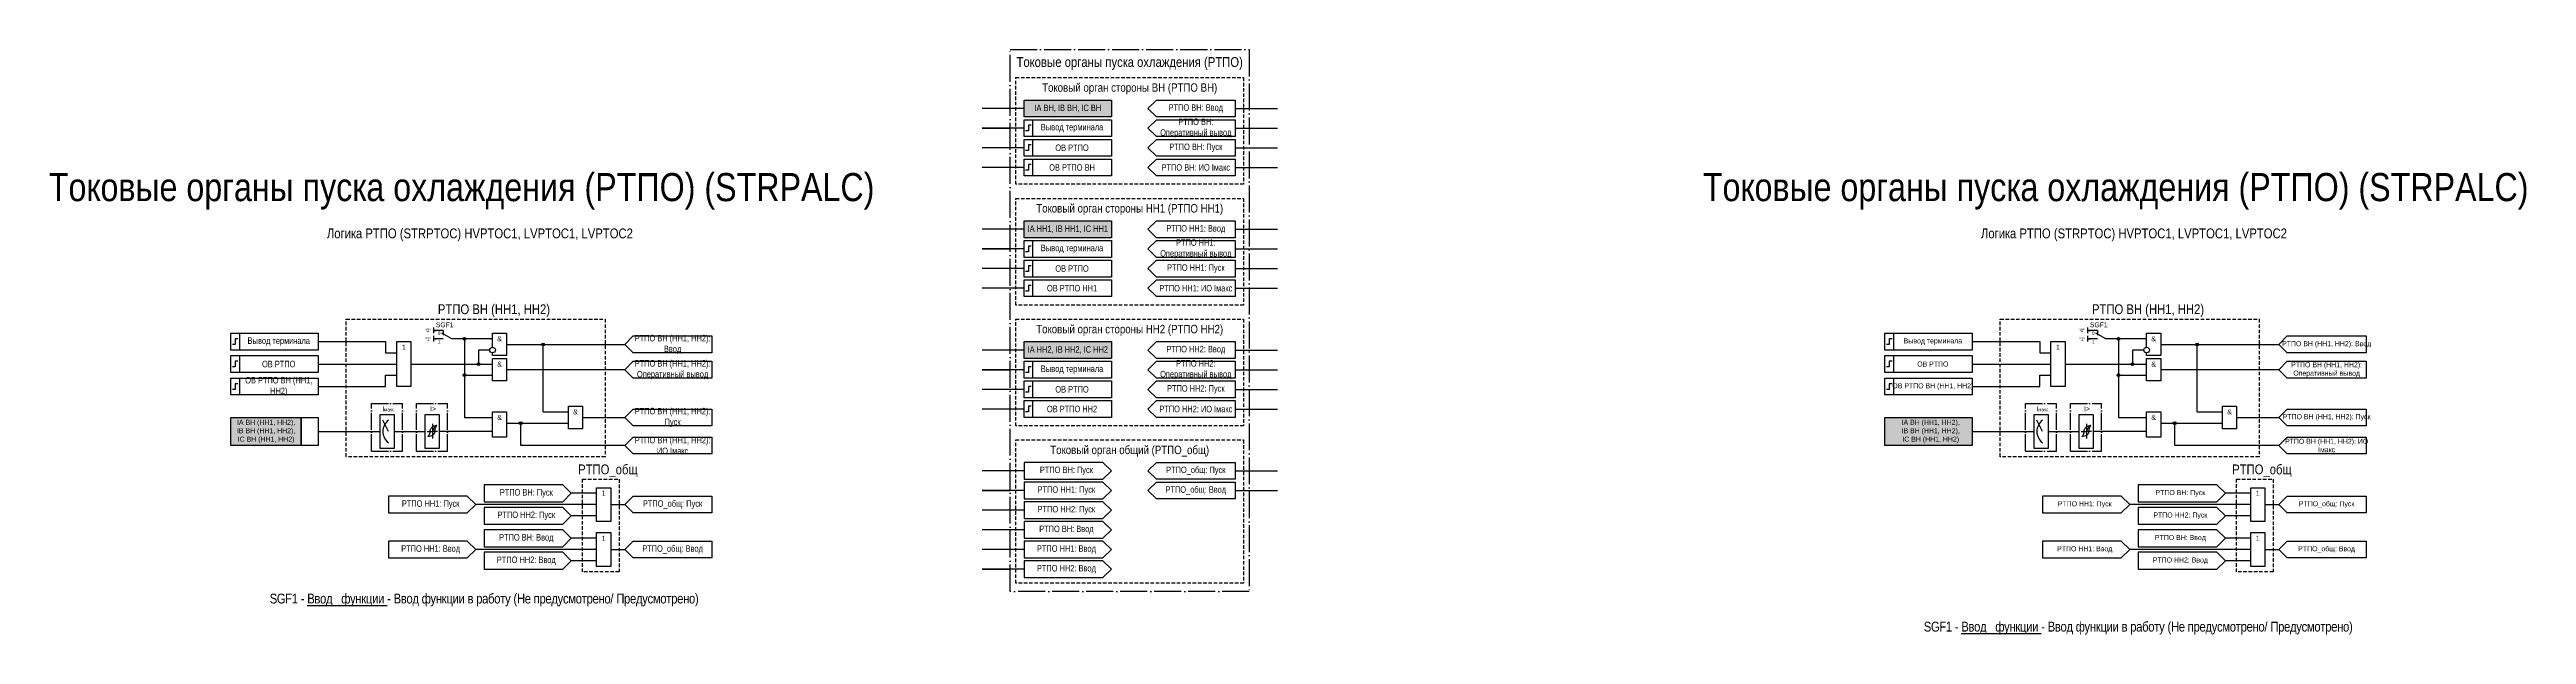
# Model space of a CAD drawing. Header units: millimetres. Extents: x -908 to 815, y -37 to 231.
# Drawn here: x -65 to 815, y -37 to 171 of the extents above; entities that cross this region are included whole.
import ezdxf
from ezdxf.enums import TextEntityAlignment as Align

# ---------------------------------------------------------------- set-up
doc = ezdxf.new("R2010")
doc.units = ezdxf.units.MM
doc.linetypes.add('ACAD_ISO04W100', pattern=[30, 24, -3, 0, -3])
doc.linetypes.add('штриховая2', pattern=[0.375, 0.25, -0.125])
doc.layers.add('TEXT', color=7, linetype='Continuous', lineweight=25)
doc.layers.add('Основная', color=7, linetype='Continuous')
doc.styles.add('1.8_Gost_RD', font='ARIALN.TTF', dxfattribs={"height": 1.8})
doc.styles.add('2.5_Gost_RD', font='ARIALN.TTF', dxfattribs={"height": 2.5})
doc.styles.add('3.5_Gost_RD', font='ARIALN.TTF', dxfattribs={"height": 3.5})
doc.styles.add('Вывод', font='ARIALN.TTF', dxfattribs={"height": 2.5})
doc.styles.add('Компонент', font='ARIALN.TTF', dxfattribs={"height": 3.5})

# ---------------------------------------------------------------- blocks, each defined once
blk = doc.blocks.new('*U79')
at = {"layer": 'Основная', "color": 0}
blk.add_line((0, 0), (7, 4), dxfattribs=at)
at = {"layer": 'Основная', "ltscale": 0.35}
blk.add_line((6, 6), (6, 2.5), dxfattribs=at)
blk = doc.blocks.new('*U81')
at = {"layer": 'Основная', "color": 0}
for p, q in [((-3, 6), (-9, 6)), ((-3, 0), (-9, 0)), ((9, 0), (3, 0))]:
    blk.add_line(p, q, dxfattribs=at)
at = {"layer": 'Основная', "ltscale": 0.25, "xscale": -1}
blk.add_blockref('*U79', (3, 0), dxfattribs=at)
at = {"layer": 'Основная'}
for tag, height, style, p in [('В1', 2.5, 'Вывод', (-14, 6)), ('В2', 2.5, 'Вывод', (-6, 4)), ('ОУ', 3.5, 'Компонент', (-2, 10)), ('В3', 2.5, 'Вывод', (-6, -2))]:
    blk.add_attdef(tag, text='', height=height, dxfattribs=dict(at, style=style)).set_placement(p, align=Align.MIDDLE_CENTER)
blk = doc.blocks.new('Точка')
at = {"ltscale": 100}
h = blk.add_hatch(color=256, dxfattribs=at)
h.dxf.hatch_style = 1
edge = h.paths.add_edge_path()
edge.add_arc((0, 0), 0.5, 0, 360)
blk.add_circle((0, 0), 0.5, dxfattribs=at)
blk = doc.blocks.new('*U70')
at = {"layer": 'Основная', "linetype": 'ACAD_ISO04W100', "ltscale": 0.25}
for p, q in [((0, 0), (11, 0)), ((0, -17), (0, 0)), ((11, -17), (11, 0)), ((0, -17), (11, -17))]:
    blk.add_line(p, q, dxfattribs=at)
at = {"layer": 'Основная', "style": 'Компонент'}
blk.add_attdef('ОУ', text='', height=3.5, dxfattribs=at).set_placement((11, 0), align=Align.MIDDLE_CENTER)

msp = doc.modelspace()

# ---------------------------------------------------------------- hatches: boundary and pattern name
at = {"ltscale": 100, "true_color": 0xf7941d}
h = msp.add_hatch(color=30, dxfattribs=at)
h.dxf.hatch_style = 1
h.paths.add_polyline_path([(281, 153), (312, 153), (312, 147), (281, 147)])
h = msp.add_hatch(color=30, dxfattribs=at)
h.dxf.hatch_style = 1
h.paths.add_polyline_path([(281, 110), (312, 110), (312, 104), (281, 104)])
h = msp.add_hatch(color=30, dxfattribs=at)
h.dxf.hatch_style = 1
h.paths.add_polyline_path([(281, 67), (312, 67), (312, 61), (281, 61)])
h = msp.add_hatch(color=30, dxfattribs=at)
h.dxf.hatch_style = 1
h.paths.add_polyline_path([(-1, 40), (24, 40), (24, 30), (-1, 30)])
at = {"ltscale": 100, "true_color": 0x6bffb3}
h = msp.add_hatch(color=111, dxfattribs=at)
h.dxf.hatch_style = 1
h.paths.add_polyline_path([(587, 40), (618, 40), (618, 30), (587, 30)])

# ---------------------------------------------------------------- linework, layer by layer
at = {"ltscale": 100}
for p, q in [((281, 150), (266, 150)), ((356, 150), (371, 150)), ((281, 143), (266, 143)), ((266, 143), (276, 143)), ((356, 143), (371, 143)), ((281, 136), (266, 136)), ((328, 139), (325, 136)), ((325, 136), (328, 133)), ((328, 139), (356, 139)), ((356, 136), (371, 136)), ((281, 129), (266, 129)), ((328, 132), (325, 129)), ((325, 129), (328, 126)), ((328, 132), (356, 132)), ((356, 129), (371, 129)), ((281, 107), (266, 107)), ((356, 107), (371, 107)), ((281, 100), (266, 100)), ((266, 100), (276, 100)), ((356, 100), (371, 100)), ((281, 93), (266, 93)), ((328, 96), (325, 93)), ((325, 93), (328, 90)), ((328, 89), (325, 86)), ((328, 96), (356, 96)), ((328, 89), (356, 89)), ((356, 93), (371, 93)), ((281, 86), (266, 86)), ((325, 86), (328, 83)), ((356, 86), (371, 86)), ((71, 72), (71, 70)), ((71, 71), (72, 71)), ((659, 72), (659, 70)), ((659, 71), (660, 71)), ((71, 69), (71, 67)), ((71, 68), (72, 68)), ((92, 68), (80, 68)), ((82, 68), (82, 55)), ((87, 64), (87, 59)), ((91, 64), (87, 64)), ((97, 66), (139, 66)), ((110, 42), (110, 66)), ((142, 69), (139, 66)), ((139, 66), (142, 63)), ((142, 69), (170, 69)), ((170, 63), (142, 63)), ((170, 69), (170, 63)), ((281, 64), (266, 64)), ((356, 64), (371, 64)), ((659, 69), (659, 67)), ((659, 68), (660, 68)), ((680, 68), (668, 68)), ((670, 68), (670, 55)), ((675, 64), (675, 59)), ((679, 64), (675, 64)), ((685, 66), (727, 66)), ((698, 42), (698, 66)), ((730, 69), (727, 66)), ((727, 66), (730, 63)), ((730, 69), (758, 69)), ((758, 63), (730, 63)), ((758, 69), (758, 63)), ((30, 59), (58, 59)), ((63, 59), (92, 59)), ((82, 55), (92, 55)), ((82, 55), (82, 40)), ((139, 57), (97, 57)), ((142, 60), (139, 57)), ((139, 57), (142, 54)), ((142, 60), (170, 60)), ((170, 54), (142, 54)), ((170, 60), (170, 54)), ((281, 57), (266, 57)), ((266, 57), (276, 57)), ((328, 53), (325, 50)), ((328, 53), (356, 53)), ((356, 57), (371, 57)), ((618, 59), (646, 59)), ((651, 59), (680, 59)), ((670, 55), (680, 55)), ((670, 55), (670, 40)), ((727, 57), (685, 57)), ((730, 60), (727, 57)), ((727, 57), (730, 54)), ((730, 60), (758, 60)), ((758, 54), (730, 54)), ((758, 60), (758, 54)), ((281, 50), (266, 50)), ((325, 50), (328, 47)), ((328, 46), (325, 43)), ((328, 46), (356, 46)), ((356, 50), (371, 50)), ((52, 39.5), (52, 41)), ((52, 41), (57, 41)), ((52, 32), (52, 40)), ((57, 41), (57, 35)), ((68, 39.5), (68, 41)), ((68, 41), (73, 41)), ((68, 32), (68, 40)), ((73, 41), (73, 35)), ((82, 40), (92, 40)), ((97, 38), (119, 38)), ((102, 30), (102, 38)), ((110, 42), (119, 42)), ((124, 40), (139, 40)), ((142, 43), (139, 40)), ((139, 40), (142, 37)), ((142, 43), (170, 43)), ((281, 43), (266, 43)), ((325, 43), (328, 40)), ((356, 43), (371, 43)), ((640, 39.5), (640, 41)), ((640, 41), (645, 41)), ((640, 32), (640, 40)), ((645, 41), (645, 35)), ((656, 39.5), (656, 41)), ((656, 41), (661, 41)), ((656, 32), (656, 40)), ((661, 41), (661, 35)), ((670, 40), (680, 40)), ((685, 38), (707, 38)), ((690, 30), (690, 38)), ((698, 42), (707, 42)), ((712, 40), (727, 40)), ((730, 43), (727, 40)), ((727, 40), (730, 37)), ((730, 43), (758, 43)), ((30, 35), (52, 35)), ((52, 29), (52, 32)), ((57, 29), (52, 29)), ((57, 35), (57, 29)), ((68, 29), (68, 32)), ((73, 29), (68, 29)), ((73, 35), (73, 29)), ((92, 35), (73, 35)), ((139, 30), (102, 30)), ((142, 33), (139, 30)), ((139, 30), (142, 27)), ((142, 33), (170, 33)), ((618, 35), (640, 35)), ((640, 29), (640, 32)), ((645, 29), (640, 29)), ((645, 35), (645, 29)), ((656, 29), (656, 32)), ((661, 29), (656, 29)), ((661, 35), (661, 29)), ((680, 35), (661, 35)), ((727, 30), (690, 30)), ((730, 33), (727, 30)), ((727, 30), (730, 27)), ((730, 33), (758, 33)), ((281, 21), (266, 21)), ((281, 24), (281, 18)), ((309, 24), (281, 24)), ((281, 18), (309, 18)), ((309, 24), (312, 21)), ((312, 21), (309, 18)), ((328, 24), (325, 21)), ((325, 21), (328, 18)), ((328, 24), (356, 24)), ((356, 21), (371, 21)), ((55, 12), (55, 6)), ((83, 12), (55, 12)), ((83, 12), (86, 9)), ((86, 9), (83, 6)), ((129, 9), (86, 9)), ((89, 16), (89, 10)), ((117, 16), (89, 16)), ((89, 10), (117, 10)), ((117, 16), (120, 13)), ((120, 13), (117, 10)), ((129, 13), (120, 13)), ((134, 9), (139, 9)), ((142, 12), (139, 9)), ((139, 9), (142, 6)), ((142, 12), (170, 12)), ((281, 14), (266, 14)), ((266, 14), (276, 14)), ((281, 17), (281, 11)), ((309, 17), (281, 17)), ((281, 11), (309, 11)), ((281, 10), (281, 4)), ((309, 10), (281, 10)), ((309, 17), (312, 14)), ((312, 14), (309, 11)), ((309, 10), (312, 7)), ((328, 17), (325, 14)), ((325, 14), (328, 11)), ((328, 17), (356, 17)), ((356, 11), (328, 11)), ((356, 17), (356, 11)), ((356, 14), (371, 14)), ((643, 12), (643, 6)), ((671, 12), (643, 12)), ((671, 12), (674, 9)), ((674, 9), (671, 6)), ((717, 9), (674, 9)), ((677, 16), (677, 10)), ((705, 16), (677, 16)), ((677, 10), (705, 10)), ((705, 16), (708, 13)), ((708, 13), (705, 10)), ((717, 13), (708, 13)), ((722, 9), (727, 9)), ((730, 12), (727, 9)), ((727, 9), (730, 6)), ((730, 12), (758, 12)), ((55, 6), (83, 6)), ((89, 8), (89, 2)), ((117, 8), (89, 8)), ((89, 2), (117, 2)), ((89, 0), (89, -6)), ((117, 0), (89, 0)), ((117, 8), (120, 5)), ((120, 5), (117, 2)), ((117, 0), (120, -3)), ((129, 5), (120, 5)), ((281, 7), (266, 7)), ((281, 0), (266, 0)), ((281, 4), (309, 4)), ((281, 3), (281, -3)), ((309, 3), (281, 3)), ((312, 7), (309, 4)), ((309, 3), (312, 0)), ((312, 0), (309, -3)), ((643, 6), (671, 6)), ((677, 8), (677, 2)), ((705, 8), (677, 8)), ((677, 2), (705, 2)), ((677, 0), (677, -6)), ((705, 0), (677, 0)), ((705, 8), (708, 5)), ((708, 5), (705, 2)), ((705, 0), (708, -3)), ((717, 5), (708, 5)), ((55, -4), (55, -10)), ((83, -4), (55, -4)), ((83, -4), (86, -7)), ((86, -7), (83, -10)), ((129, -7), (86, -7)), ((89, -6), (117, -6)), ((89, -8), (89, -14)), ((117, -8), (89, -8)), ((120, -3), (117, -6)), ((117, -8), (120, -11)), ((129, -3), (120, -3)), ((134, -7), (139, -7)), ((142, -4), (139, -7)), ((139, -7), (142, -10)), ((142, -4), (170, -4)), ((170, -4), (170, -10)), ((281, -7), (266, -7)), ((281, -3), (309, -3)), ((281, -4), (281, -10)), ((309, -4), (281, -4)), ((309, -4), (312, -7)), ((312, -7), (309, -10)), ((643, -4), (643, -10)), ((671, -4), (643, -4)), ((671, -4), (674, -7)), ((674, -7), (671, -10)), ((717, -7), (674, -7)), ((677, -6), (705, -6)), ((677, -8), (677, -14)), ((705, -8), (677, -8)), ((708, -3), (705, -6)), ((705, -8), (708, -11)), ((717, -3), (708, -3)), ((722, -7), (727, -7)), ((730, -4), (727, -7)), ((727, -7), (730, -10)), ((730, -4), (758, -4)), ((758, -4), (758, -10)), ((55, -10), (83, -10)), ((89, -14), (117, -14)), ((120, -11), (117, -14)), ((129, -11), (120, -11)), ((170, -10), (142, -10)), ((281, -14), (266, -14)), ((266, -14), (276, -14)), ((281, -10), (309, -10)), ((281, -11), (281, -17)), ((309, -11), (281, -11)), ((281, -17), (309, -17)), ((309, -11), (312, -14)), ((312, -14), (309, -17)), ((643, -10), (671, -10)), ((677, -14), (705, -14)), ((708, -11), (705, -14)), ((717, -11), (708, -11)), ((758, -10), (730, -10))]:
    msp.add_line(p, q, dxfattribs=at)
at = {"color": 7, "ltscale": 100}
for p, q in [((55, 35), (53, 39)), ((643, 35), (641, 39)), ((57, 35), (68, 35)), ((68.79, 35), (70.6, 35)), ((72.42, 35), (70.6, 35)), ((645, 35), (656, 35)), ((656.79, 35), (658.6, 35)), ((660.42, 35), (658.6, 35))]:
    msp.add_line(p, q, dxfattribs=at)
for p, q in [((70.6, 37.72), (70.6, 32.52)), ((658.6, 37.72), (658.6, 32.52))]:
    msp.add_line(p, q)
at = {"color": 251, "linetype": 'ACAD_ISO04W100', "lineweight": 30, "ltscale": 0.4, "true_color": 0x58595b}
msp.add_lwpolyline([(276, 171), (361, 171), (361, -22), (276, -22)], close=True, dxfattribs=at)
at = {"linetype": 'штриховая2', "ltscale": 5}
for points in [[(278, 161), (359, 161), (359, 123), (278, 123)], [(278, 118), (359, 118), (359, 80), (278, 80)], [(278, 75), (359, 75), (359, 37), (278, 37)], [(278, 32), (359, 32), (359, -19), (278, -19)]]:
    msp.add_lwpolyline(points, close=True, dxfattribs=at)
at = {"ltscale": 100}
for points in [[(281, 153), (312, 153), (312, 147), (281, 147)], [(281, 146), (284, 146), (284, 140), (281, 140)], [(281, 146), (312, 146), (312, 140), (281, 140)], [(281, 139), (284, 139), (284, 133), (281, 133)], [(281, 139), (312, 139), (312, 133), (281, 133)], [(281, 132), (284, 132), (284, 126), (281, 126)], [(281, 132), (312, 132), (312, 126), (281, 126)], [(281, 110), (312, 110), (312, 104), (281, 104)], [(281, 103), (284, 103), (284, 97), (281, 97)], [(281, 103), (312, 103), (312, 97), (281, 97)], [(281, 96), (284, 96), (284, 90), (281, 90)], [(281, 96), (312, 96), (312, 90), (281, 90)], [(281, 89), (284, 89), (284, 83), (281, 83)], [(281, 89), (312, 89), (312, 83), (281, 83)], [(-1, 70), (2, 70), (2, 64), (-1, 64)], [(-1, 70), (30, 70), (30, 64), (-1, 64)], [(-1, 62), (2, 62), (2, 56), (-1, 56)], [(-1, 62), (30, 62), (30, 56), (-1, 56)], [(58, 67), (63, 67), (63, 51), (58, 51)], [(281, 67), (312, 67), (312, 61), (281, 61)], [(587, 70), (590, 70), (590, 64), (587, 64)], [(587, 70), (618, 70), (618, 64), (587, 64)], [(587, 62), (590, 62), (590, 56), (587, 56)], [(587, 62), (618, 62), (618, 56), (587, 56)], [(646, 67), (651, 67), (651, 51), (646, 51)], [(-1, 54), (2, 54), (2, 48), (-1, 48)], [(-1, 54), (30, 54), (30, 48), (-1, 48)], [(281, 60), (284, 60), (284, 54), (281, 54)], [(281, 60), (312, 60), (312, 54), (281, 54)], [(281, 53), (284, 53), (284, 47), (281, 47)], [(281, 53), (312, 53), (312, 47), (281, 47)], [(587, 54), (590, 54), (590, 48), (587, 48)], [(587, 54), (618, 54), (618, 48), (587, 48)], [(281, 46), (284, 46), (284, 40), (281, 40)], [(281, 46), (312, 46), (312, 40), (281, 40)], [(-1, 40), (24, 40), (24, 30), (-1, 30)], [(24, 40), (30, 40), (30, 30), (24, 30)], [(92, 42), (97, 42), (97, 33), (92, 33)], [(119, 44), (124, 44), (124, 36), (119, 36)], [(587, 40), (618, 40), (618, 30), (587, 30)], [(680, 42), (685, 42), (685, 33), (680, 33)], [(707, 44), (712, 44), (712, 36), (707, 36)]]:
    msp.add_lwpolyline(points, close=True, dxfattribs=at)
for points in [[(325, 150), (328, 153), (356, 153), (356, 147), (328, 147), (325, 150)], [(325, 143), (328, 146), (356, 146), (356, 140), (328, 140), (325, 143)], [(325, 136), (328, 139), (356, 139), (356, 133), (328, 133), (325, 136)], [(325, 129), (328, 132), (356, 132), (356, 126), (328, 126), (325, 129)], [(325, 107), (328, 110), (356, 110), (356, 104), (328, 104), (325, 107)], [(325, 100), (328, 103), (356, 103), (356, 97), (328, 97), (325, 100)], [(325, 93), (328, 96), (356, 96), (356, 90), (328, 90), (325, 93)], [(325, 86), (328, 89), (356, 89), (356, 83), (328, 83), (325, 86)], [(30, 67), (54, 67), (54, 63), (58, 63)], [(92, 67), (92, 70), (97, 70), (97, 62), (92, 62), (92, 63)], [(92, 65), (92, 67)], [(325, 64), (328, 67), (356, 67), (356, 61), (328, 61), (325, 64)], [(618, 67), (642, 67), (642, 63), (646, 63)], [(680, 67), (680, 70), (685, 70), (685, 62), (680, 62), (680, 63)], [(680, 65), (680, 67)], [(30, 51), (54, 51), (54, 55), (58, 55)], [(92, 54), (92, 61), (97, 61), (97, 53), (92, 53), (92, 54)], [(325, 57), (328, 60), (356, 60), (356, 54), (328, 54), (325, 57)], [(325, 50), (328, 53), (356, 53), (356, 47), (328, 47), (325, 50)], [(618, 51), (642, 51), (642, 55), (646, 55)], [(680, 54), (680, 61), (685, 61), (685, 53), (680, 53), (680, 54)], [(325, 43), (328, 46), (356, 46), (356, 40), (328, 40), (325, 43)], [(139, 40), (142, 43), (170, 43), (170, 37), (142, 37), (139, 40)], [(727, 40), (730, 43), (758, 43), (758, 37), (730, 37), (727, 40)], [(139, 30), (142, 33), (170, 33), (170, 27), (142, 27), (139, 30)], [(727, 30), (730, 33), (758, 33), (758, 27), (730, 27), (727, 30)], [(325, 21), (328, 24), (356, 24), (356, 18), (328, 18), (325, 21)], [(129, 9), (129, 15), (134, 15), (134, 3), (129, 3), (129, 9)], [(139, 9), (142, 12), (170, 12), (170, 6), (142, 6), (139, 9)], [(717, 9), (717, 15), (722, 15), (722, 3), (717, 3), (717, 9)], [(727, 9), (730, 12), (758, 12), (758, 6), (730, 6), (727, 9)], [(129, -7), (129, -1), (134, -1), (134, -13), (129, -13), (129, -7)], [(717, -7), (717, -1), (722, -1), (722, -13), (717, -13), (717, -7)]]:
    msp.add_lwpolyline(points, dxfattribs=at)
at = {"lineweight": 30, "ltscale": 100}
for points in [[(283.5, 144), (282.5, 144), (282.5, 142), (281.5, 142)], [(283.5, 137), (282.5, 137), (282.5, 135), (281.5, 135)], [(283.5, 130), (282.5, 130), (282.5, 128), (281.5, 128)], [(283.5, 101), (282.5, 101), (282.5, 99), (281.5, 99)], [(283.5, 94), (282.5, 94), (282.5, 92), (281.5, 92)], [(283.5, 87), (282.5, 87), (282.5, 85), (281.5, 85)], [(1.5, 68), (0.5, 68), (0.5, 66), (-0.5, 66)], [(589.5, 68), (588.5, 68), (588.5, 66), (587.5, 66)], [(1.5, 60), (0.5, 60), (0.5, 58), (-0.5, 58)], [(283.5, 58), (282.5, 58), (282.5, 56), (281.5, 56)], [(589.5, 60), (588.5, 60), (588.5, 58), (587.5, 58)], [(1.5, 52), (0.5, 52), (0.5, 50), (-0.5, 50)], [(283.5, 51), (282.5, 51), (282.5, 49), (281.5, 49)], [(589.5, 52), (588.5, 52), (588.5, 50), (587.5, 50)], [(283.5, 44), (282.5, 44), (282.5, 42), (281.5, 42)]]:
    msp.add_lwpolyline(points, dxfattribs=at)
at = {"color": 251, "linetype": 'штриховая2', "ltscale": 5, "true_color": 0x58595b}
for points in [[(40, 75), (132, 75), (132, 26), (40, 26)], [(628, 75), (720, 75), (720, 26), (628, 26)], [(124, 18), (137, 18), (137, -15), (124, -15)], [(712, 18), (725, 18), (725, -15), (712, -15)]]:
    msp.add_lwpolyline(points, close=True, dxfattribs=at)
at = {"ltscale": 100}
for centre in [(92, 64), (680, 64)]:
    msp.add_circle(centre, 1, dxfattribs=at)
at = {"color": 7, "ltscale": 100}
for centre in [(58, 35), (646, 35)]:
    msp.add_arc(centre, 5, 126.8699, 233.1301, dxfattribs=at)
for points in [[(69.8, 34.92), (69.95, 35.71), (70.44, 36.54), (72.2, 37.26)], [(70.6, 35), (71, 35.72), (71.47, 36.6), (72.2, 37.26)], [(71.48, 34.92), (71.6, 35.71), (71.81, 36.54), (72.2, 37.26)], [(657.8, 34.92), (657.95, 35.71), (658.44, 36.54), (660.2, 37.26)], [(658.6, 35), (659, 35.72), (659.47, 36.6), (660.2, 37.26)], [(659.48, 34.92), (659.6, 35.71), (659.81, 36.54), (660.2, 37.26)], [(69.8, 34.92), (69.6, 34.13), (69, 33.12)], [(71.48, 34.92), (71.25, 34.13), (70.76, 33.67), (69, 33.12)], [(657.8, 34.92), (657.6, 34.13), (657, 33.12)], [(659.48, 34.92), (659.25, 34.13), (658.76, 33.67), (657, 33.12)]]:
    msp.add_spline(points, degree=3)

# ---------------------------------------------------------------- block references
at = {"ltscale": 100}
for p in [(82, 68), (110, 66), (670, 68), (698, 66), (82, 55), (87, 59), (670, 55), (675, 59), (102, 38), (690, 38)]:
    msp.add_blockref('Точка', p, dxfattribs=at)
at = {"layer": 'Основная', "ltscale": 0.25, "xscale": 0.5, "yscale": 0.5, "zscale": 0.5}
for p in [(76, 68), (664, 68)]:
    msp.add_blockref('*U81', p, dxfattribs=at).add_auto_attribs({'ОУ': 'SGF1', 'В1': '"0"', 'В2': '0', 'В3': '1'})
at = {"layer": 'Основная', "ltscale": 0.25}
for p in [(49, 45), (65, 45), (637, 45), (653, 45)]:
    msp.add_blockref('*U70', p, dxfattribs=at)

# ---------------------------------------------------------------- texts
at = {"color": 30, "ltscale": 100, "attachment_point": 5, "style": '3.5_Gost_RD'}
for s, insert, char_height, width in [('Токовые органы пуска охлаждения (РТПО)', (318.5, 166), 3.5, 85), ('Токовый орган стороны ВН (РТПО ВН)', (318.5, 157), 3, 81), ('Токовый орган стороны НН1 (РТПО НН1)', (318.5, 114), 3, 81), ('Логика РТПО (STRPTOC) {\\C6;HVPTOC1, LVPTOC1, LVPTOC2}', (87.5, 105), 3.5, 145), ('Логика РТПО (STRPTOC) {\\C6;HVPTOC1, LVPTOC1, LVPTOC2}', (675.5, 105), 3.5, 145), ('Токовый орган стороны НН2 (РТПО НН2)', (318.5, 71), 3, 81), ('Токовый орган общий (РТПО_общ)', (318.5, 28), 3, 81), ('{\\T0.95;SGF1 - \\LВвод _функции\\l - Ввод функции в работу (Не предусмотрено/ Предусмотрено)}', (89, -25), 3.5, 165), ('{\\T0.95;SGF1 - \\LВвод _функции\\l - Ввод функции в работу (Не предусмотрено/ Предусмотрено)}', (677, -35), 3.5, 165)]:
    msp.add_mtext(s, dxfattribs=dict(at, insert=insert, char_height=char_height, width=width))
at = {"color": 0, "ltscale": 100, "char_height": 2.3, "attachment_point": 5, "style": '2.5_Gost_RD'}
for s, insert, width in [('{\\C256;IA ВН, IB ВН, IC ВН}', (296.5, 150), 31), ('{\\C256;Вывод терминала}', (298, 143), 28), ('{\\C256;IA НН1, IB НН1, IC НН1}', (296.5, 107), 31), ('{\\C256;Вывод терминала}', (298, 100), 28), ('{\\C256;IA НН2, IB НН2, IC НН2}', (296.5, 64), 31), ('{\\C256;Вывод терминала}', (298, 57), 28)]:
    msp.add_mtext(s, dxfattribs=dict(at, insert=insert, width=width))
at = {"ltscale": 100, "attachment_point": 5, "style": '2.5_Gost_RD'}
for s, insert, char_height, width in [('РТПО ВН: Ввод', (342, 150), 2.3, 28), ('РТПО ВН: Оперативный вывод', (342, 143), 2.3, 28), ('РТПО ВН: Пуск', (342, 136), 2.3, 28), ('РТПО ВН: ИО Iмакс', (342, 129), 2.3, 28), ('РТПО НН1: Ввод', (342, 107), 2.3, 28), ('РТПО НН1: Оперативный вывод', (342, 100), 2.3, 28), ('РТПО НН1: Пуск', (342, 93), 2.3, 28), ('РТПО НН1: ИО Iмакс', (342, 86), 2.3, 28), ('Вывод терминала', (16, 67), 2.3, 28), ('1', (60.5, 65), 1.8, 5), ('&', (94.5, 68), 1.8, 5), ('РТПО ВН (НН1, НН2): Ввод', (156, 66), 2.3, 28), ('РТПО НН2: Ввод', (342, 64), 2.3, 28), ('Вывод терминала', (604, 67), 1.8, 28), ('1', (648.5, 65), 1.8, 5), ('&', (682.5, 68), 1.8, 5), ('РТПО ВН (НН1, НН2): Ввод', (744, 66), 1.8, 28), ('&', (94.5, 59), 1.8, 5), ('РТПО ВН (НН1, НН2): Оперативный вывод', (156, 57), 2.3, 28), ('РТПО НН2: Оперативный вывод', (342, 57), 2.3, 28), ('ОВ РТПО', (604, 59), 1.8, 28), ('&', (682.5, 59), 1.8, 5), ('РТПО ВН (НН1, НН2): Оперативный вывод', (744, 57), 1.8, 28), ('РТПО НН2: ИО Iмакс', (342, 43), 2.3, 28), ('РТПО НН2: Пуск', (342, 50), 2.3, 28), ('ОВ РТПО ВН (НН1, НН2)', (604, 51), 1.8, 28), ('&', (94.5, 40), 1.8, 5), ('&', (121.5, 42), 1.8, 5), ('РТПО ВН (НН1, НН2): Пуск', (156, 40), 2.3, 28), ('IA ВН (НН1, НН2), \\PIB ВН (НН1, НН2), \\PIC ВН (НН1, НН2)', (603.25, 35), 1.8, 32.5), ('&', (682.5, 40), 1.8, 5), ('&', (709.5, 42), 1.8, 5), ('РТПО ВН (НН1, НН2): Пуск', (744, 40), 1.8, 28), ('РТПО ВН (НН1, НН2): ИО Iмакс', (156, 30), 2.3, 28), ('РТПО ВН (НН1, НН2): ИО Iмакс', (744, 30), 1.8, 28), ('РТПО ВН: Пуск', (296, 21), 2.3, 28), ('РТПО_общ: Пуск', (342, 21), 2.3, 28), ('РТПО НН1: Пуск', (70, 9), 2.3, 28), ('РТПО ВН: Пуск', (104, 13), 2.3, 28), ('1', (131.5, 13), 1.8, 5), ('РТПО_общ: Пуск', (156, 9), 2.3, 28), ('РТПО НН1: Пуск', (296, 14), 2.3, 28), ('РТПО_общ: Ввод', (342, 14), 2.3, 28), ('РТПО НН1: Пуск', (658, 9), 1.8, 28), ('РТПО ВН: Пуск', (692, 13), 1.8, 28), ('1', (719.5, 13), 1.8, 5), ('РТПО_общ: Пуск', (744, 9), 1.8, 28), ('РТПО НН2: Пуск', (104, 5), 2.3, 28), ('РТПО НН2: Пуск', (296, 7), 2.3, 28), ('РТПО ВН: Ввод', (296, 0), 2.3, 28), ('РТПО НН2: Пуск', (692, 5), 1.8, 28), ('РТПО НН1: Ввод', (70, -7), 2.3, 28), ('РТПО ВН: Ввод', (104, -3), 2.3, 28), ('1', (131.5, -3), 1.8, 5), ('РТПО_общ: Ввод', (156, -7), 2.3, 28), ('РТПО НН1: Ввод', (296, -7), 2.3, 28), ('РТПО НН1: Ввод', (658, -7), 1.8, 28), ('РТПО ВН: Ввод', (692, -3), 1.8, 28), ('1', (719.5, -3), 1.8, 5), ('РТПО_общ: Ввод', (744, -7), 1.8, 28), ('РТПО НН2: Ввод', (104, -11), 2.3, 28), ('РТПО НН2: Ввод', (296, -14), 2.3, 28), ('РТПО НН2: Ввод', (692, -11), 1.8, 28)]:
    msp.add_mtext(s, dxfattribs=dict(at, insert=insert, char_height=char_height, width=width))
at = {"color": 3, "ltscale": 100, "char_height": 10, "width": 318.1655, "attachment_point": 5, "style": '3.5_Gost_RD'}
for insert in [(81, 120.5), (669, 120.5)]:
    msp.add_mtext('Токовые органы пуска охлаждения (РТПО) (STRPALC)', dxfattribs=dict(at, insert=insert))
at = {"color": 251, "ltscale": 100, "true_color": 0x58595b, "char_height": 3.5, "width": 113, "attachment_point": 5, "style": '3.5_Gost_RD'}
for s, insert in [('РТПО ВН (НН1, НН2)', (92.5, 78)), ('РТПО ВН (НН1, НН2)', (680.5, 78)), ('РТПО_общ', (133, 21)), ('РТПО_общ', (721, 21))]:
    msp.add_mtext(s, dxfattribs=dict(at, insert=insert))
at = {"ltscale": 100, "char_height": 1.25, "attachment_point": 1, "style": '3.5_Gost_RD'}
for insert in [(68, 68.5), (656, 68.5)]:
    msp.add_mtext_dynamic_manual_height_columns('"1"', width=2, gutter_width=17.5, heights=[0], dxfattribs=dict(at, insert=insert))
at = {"color": 7, "ltscale": 100, "char_height": 1.8, "attachment_point": 1, "style": '1.8_Gost_RD'}
for s, insert in [('\\pi2.7859;I{\\H0.66667x;макс}', (50, 44)), ('\\pi4.7676;I>', (65, 44)), ('\\pi2.7859;I{\\H0.66667x;макс}', (638, 44)), ('\\pi4.7676;I>', (653, 44))]:
    msp.add_mtext_dynamic_manual_height_columns(s, width=11, gutter_width=17.5, heights=[0], dxfattribs=dict(at, insert=insert))
at = {"layer": 'TEXT', "color": 0, "ltscale": 100, "attachment_point": 5, "style": '2.5_Gost_RD'}
for s, insert, char_height, width in [('{\\C256;ОВ РТПО}', (298, 136), 2.3, 28), ('{\\C256;ОВ РТПО}', (298, 93), 2.3, 28), ('{\\C256;ОВ РТПО}', (16, 59), 2.3, 28), ('{\\C256;ОВ РТПО}', (298, 50), 2.3, 28), ('{\\H0.72x;IA ВН (НН1, НН2), \\PIB ВН (НН1, НН2), \\PIC ВН (НН1, НН2)}', (11.5, 35), 2.5, 25)]:
    msp.add_mtext(s, dxfattribs=dict(at, insert=insert, char_height=char_height, width=width))
at = {"layer": 'Основная', "color": 0, "ltscale": 100, "char_height": 2.3, "width": 28, "attachment_point": 5, "style": '2.5_Gost_RD'}
for s, insert in [('{\\C256;ОВ РТПО ВН}', (298, 129)), ('{\\C256;ОВ РТПО НН1}', (298, 86)), ('{\\C256;ОВ РТПО ВН (НН1, НН2)}', (16, 51)), ('{\\C256;ОВ РТПО НН2}', (298, 43))]:
    msp.add_mtext(s, dxfattribs=dict(at, insert=insert))

doc.saveas('drawing.dxf')
